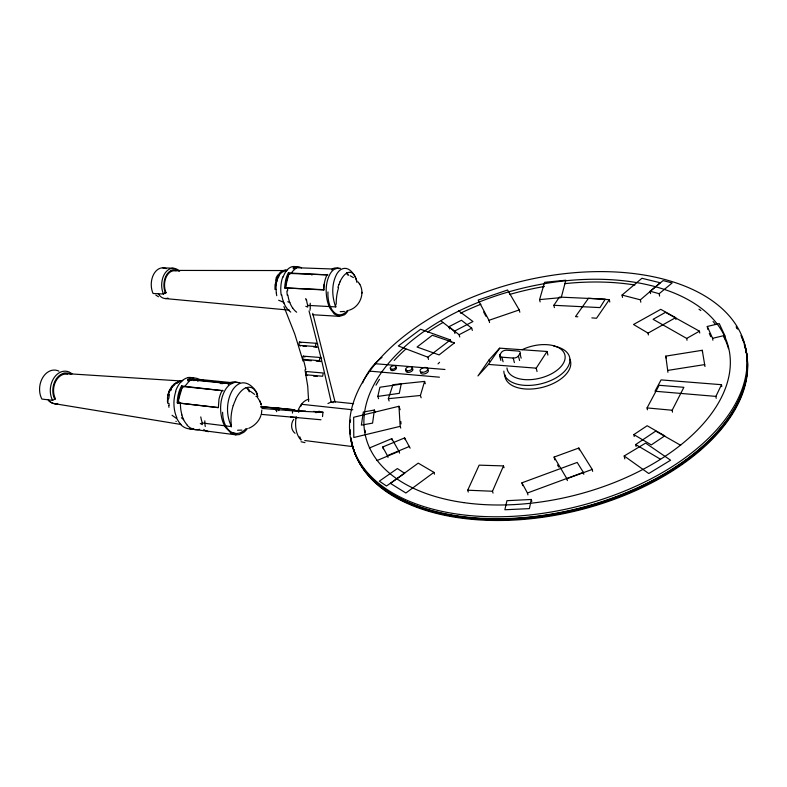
<?xml version="1.0" encoding="UTF-8"?>
<svg xmlns="http://www.w3.org/2000/svg" width="787" height="787" viewBox="0 0 787 787"><rect width="100%" height="100%" fill="white"/><g stroke="black" fill="none" stroke-linecap="round" stroke-linejoin="round"><path stroke-width="1.18" d="M293.325 268.938L293.354 267.619A20.747 12.317 -87.9 0 1 299.129 266.901L300.919 267.57A24.033 14.274 -87.8 0 1 301.51 267.895M261.825 410.066L261.441 413.47M276.001 287.471L275.991 289.331M181.551 385.974A22.862 15.11 -83.3 0 0 177.98 395.841L177.459 399.304A26.433 17.432 -83.3 0 0 177.262 402.846L218.363 407.686L218.983 399.186A23.226 14.697 -83.4 0 1 222.318 390.234M332.163 270.315L332.203 268.977A21.023 11.923 -87.7 0 1 337.249 268.092L339 268.623M187.68 380.819L187.729 379.491A22.744 15.042 -83.3 0 1 194.123 377.868L197.094 378.429A26.551 17.56 -83.1 0 1 199.249 379.403L232.549 382.728M193.238 380.544L199.219 380.239L199.249 379.403M228.348 384.941L228.397 383.574A23.433 14.845 -83.4 0 1 235.402 381.961L237.585 382.452A27.161 17.196 -83.2 0 1 238.294 382.728M358.115 281.972C366.103 291.259 360.712 306.605 349.33 310.157M276.04 286.488L276.158 284.992M275.509 410.066L275.666 407.912L294.761 409.811L275.666 407.912M276.63 411.68L276.876 408.384L279.001 408.394L278.844 410.588M292.449 413.067L292.695 409.811M322.532 416.598L322.936 412.231L313.501 411.414M276.168 284.874L276.375 283.31M168.703 398.724L169.451 394.425M327.933 274.889L288.347 272.951A20.61 12.228 -88 0 0 285.583 280.585L284.953 284.687A24.003 14.205 -87.9 0 0 284.766 287.894L324.136 289.97L323.723 289.685A24.495 13.861 -87.7 0 1 323.91 286.409L324.352 283.231A21.19 12.012 -87.7 0 1 327.274 274.407M374.386 410.037L372.585 423.121L361.371 425.118L363.319 412.024L374.386 410.037L375.183 412.329M324.037 285.337L324.175 284.274M313.62 346.929L317.171 347.185L315.41 346.536L315.961 343.27L299.385 342.079L298.834 345.326L300.604 345.965M531.294 499.479L529.395 508.618L504.87 509.76L506.956 500.68L531.294 499.479L531.815 501.378M316.207 361.154L320.978 361.538L319.266 360.702L319.945 357.475L303.251 356.147L302.562 359.354L302.956 361.007M305.799 374.769L306.487 371.543L323.3 373.008L322.611 376.255L305.799 374.769L307.53 375.566M168.015 395.586L168.251 394.602M377.799 396.422L379.905 387.243L401.193 384.125L399.294 393.323L377.799 396.422L378.586 398.704M276.867 280.91C278.519 277.526 276.857 277.26 275.863 280.074M285.189 288.18L289.016 273.414L288.347 272.951M539.587 299.611L544.565 282.317L565.823 280.221L561.229 297.594L539.587 299.611L540.138 301.893M177.596 403.013L182.456 386.466L181.561 385.994L223.203 390.736M421.153 397.789L420.406 395.477L424.596 381.41L392.949 384.695L388.345 398.694L389.122 400.977M362.738 382.875L363.033 381.941M298.637 412.299L299.453 410.007M300.673 406.574L301.48 404.282L352.783 409.801M168.89 392.487L169.451 391.08M260.94 415.428C259.08 421.291 254.349 425.993 248.712 428.315M338.882 284.599L340.004 281.953M363.407 380.918C367.814 372.015 373.825 363.23 381.98 357.436M493.036 493.105L492.485 491.245L503.503 465.914L479.145 465.147L467.704 490.212L468.275 492.062M170.907 390.126L171.477 388.916M170.749 390.5L169.421 391.159M169.569 390.814L170.09 389.742M235.726 399.452L234.418 402.472A24.712 12.533 -72.5 0 0 233.267 405.61M715.885 396.392L721.502 384.695L661.06 379.895L655 391.237L715.885 396.392L716.18 398.33M672.511 412.162L672.167 410.243L683.883 387.312L659.132 385.286L647.062 407.922L647.435 409.82M182.141 387.548L180.371 391.375A23.207 15.317 -83.3 0 0 178.433 400.199L178.551 400.632A26.286 19.38 -60.4 0 0 179.456 402.934L180.243 403.19M293.758 419.284C290.619 423.436 290.777 429.977 295.046 433.293M537.049 371.513L536.213 368.168L547.034 351.484L499.676 348.159L489.219 359.738L477.955 375.94L488.412 364.42L499.676 348.159M499.922 354.593A4.004 2.194 -15.1 0 0 501.88 357.2L513.203 358.046A4.033 2.213 -14.7 0 0 518.407 355.95L519.971 353.619A4.024 2.204 -14.7 0 0 517.944 351.022L506.671 350.215A4.004 2.184 -15 0 0 501.516 352.291L499.922 354.593L500.837 357.987M553.861 305.297L559.4 297.083L605.272 299.168L599.979 307.589L553.861 305.297L554.402 307.609M577.835 316.797L575.504 316.62L588.499 298.253L609.305 299.67L596.526 318.253L591.854 317.889M279.021 274.083L279.788 273.187A14.127 8.578 -88.9 0 1 279.956 273.03L280.182 272.804M172.353 386.112L172.471 385.955A16.704 11.156 -83 0 1 172.874 385.502L173.14 385.177A15.563 10.546 -84.1 0 1 173.337 384.971L174.33 384.017M280.556 273.119L280.162 273.601A16.065 9.611 -87.8 0 0 279.228 275.007M174.016 385.059C175.452 383.554 171.458 387.145 173.573 385.197M182.348 387.342L184.837 386.338L189.362 380.967A21.387 13.605 -80.7 0 1 191.005 379.846L188.752 380.849M58.946 371.159A18.042 13.654 -82.6 0 0 42.823 377.426A18.042 13.654 -82.6 0 0 41.878 399.058L52.591 400.357L55.503 398.861A15.494 11.598 -82.7 0 1 55.602 381.626A15.494 11.598 -82.7 0 1 67.741 374.11M166.234 268.672A16.488 11.284 -88.9 0 0 153.652 274.348A16.488 11.284 -88.9 0 0 153.052 293.482L163.46 294.023L166.047 292.725A14.146 9.582 -88.8 0 1 166.283 276.906A14.146 9.582 -88.8 0 1 176.298 271.053M281.421 272.204L279.1 274.269M175.078 383.948L175.639 383.446A17.707 11.815 -83 0 1 177.026 382.443M622.055 295.066L640.382 299.827L660.273 282.769L641.917 278.283L622.055 295.066L622.517 297.427M280.644 272.391L280.526 272.489A15.16 9.1 -87.8 0 0 280.182 272.823M650.151 291.229L659.181 293.699L672.157 282.966L663.116 280.585L650.151 291.229L650.583 293.61M282.592 272.115L285.081 270.177M450.371 339.915L420.622 329.261L398.311 345.955L427.813 357.17L450.371 339.915L451.04 342.188M177.045 383.161L179.574 381.233L182.141 380.81M433.932 472.357L405.876 493.016L390.431 483.375L418.231 463.14L433.932 472.357L434.522 474.168M636.083 446.465L635.689 444.537L655.719 431.099L680.637 445.275M633.85 434.601L647.17 425.737L664.769 435.85L651.302 444.911L633.85 434.601L634.233 436.51M624.18 455.978L645.615 443.091L670.593 460.208L648.754 473.528L624.18 455.978L624.799 458.87M699.446 331.17L665.497 312.341L653.092 319.306L686.707 338.43L699.446 331.17L699.732 333.029M675.63 317.653L660.765 309.33L633.525 324.5L648.075 333.108L675.63 317.653L675.944 319.483M441.241 321.066L454.296 331.258L472.957 321.519L458.683 310.835M471.698 328.159L461.418 320.26L448.974 326.713L459.106 334.721L471.698 328.159L472.328 330.422M294.466 268.721L296.492 267.728L292.597 271.338A19.38 11.038 -85.4 0 0 291.505 273.109M327.933 403.554L331.189 401.98L333.304 402.678M315.971 412.752L319.217 411.198M376.943 460.562L398.97 451.315L399.58 453.096M369.329 448.019L391.759 438.644L398.97 451.315M383.299 448.777L382.679 447.016L404.597 437.916L410.135 448.167M382.679 447.016L387.381 455.614L409.535 446.396M522.706 485.638L521.929 482.815L577.196 462.431L583.354 472.357L583.806 474.266M521.929 482.815L527.428 493.006L583.354 472.357M592.217 469.426L578.809 448.029L554.107 457.06L566.866 478.722L592.217 469.426L592.66 471.344M246.065 387.804L247.846 387.322A24.751 12.228 -73.4 0 1 249.538 387.273A29.237 14.422 -72.9 0 1 257.438 394.287M335.774 306.91C334.613 304.844 335.901 304.471 335.774 306.91L307.747 305.376L307.737 307.078L305.818 306.31M519.243 309.93L507.576 289.99L478.171 300.063L488.963 320.309L519.243 309.93L519.823 312.213M398.97 406.269L353.658 417.277L353.796 437.503L400.16 426.347L398.97 406.269L400.13 409.732M707.71 329.271L707.287 326.477L719.259 323.595L724.758 335.41L725.299 339.187L723.804 335.951M707.287 326.477L712.599 338.321L724.758 335.41M291.485 273.069L288.76 274.555A19.449 11.539 -88 0 0 287.383 277.683A21.111 12.503 -87.9 0 0 285.701 285.868L285.661 286.35A20.974 15.917 -55.9 0 0 286.183 287.56L286.547 288.239L287.619 288.022A24.781 15.002 -86.2 0 0 287.629 290.433L287.609 290.797M348.385 272.509L349.762 272.322M667.937 372.31L665.782 356.127L702.26 350.284L704.985 366.496M667.592 370.431L704.69 364.588M344.431 311.445L340.24 311.682M388.345 398.694L420.406 395.477M241.894 430.096L237.556 430.233M304.982 442.619L301.067 441.763M312.537 314.731L339.492 316.335L344.431 314.79A19.577 11.038 -87.4 0 0 348.277 310.294M171.232 270.423L285.376 270.541M189.815 428.905L235.913 434.827L239.209 434.591L243.704 432.368A21.643 13.605 -83.1 0 0 247.344 428.522M322.936 412.231L295.509 411.05L261.943 408.443M305.445 411.04L294.338 410.647M293.354 267.619L332.203 268.977M162.811 267.846L173.199 268.239M289.016 273.414L326.723 274.85M467.704 490.212L492.485 491.245M284.766 287.894L323.723 289.685A24.495 13.861 -87.7 0 1 323.919 286.409M164.591 292.646L166.047 292.725M285.789 410.184L287.501 410.283M63.531 373.432L181.04 380.967M220.203 383.485L222.652 383.643M275.243 409.476L277.054 409.604M298.834 345.326L315.41 346.536M302.965 346.142L306.517 346.398M488.412 364.42L536.213 368.168M283.92 306.576L294.732 333.934L302.513 359.265L319.266 360.702M305.484 360.289L311.445 360.771M375.133 363.712L444.96 369.487M369.28 371.1L439.451 377.189M313.531 376.107L317.122 376.422M290.511 416.923L297.761 417.572M261.018 414.346L320.998 419.766M647.062 407.922L672.167 410.243M165.221 298.558L289.537 310.157M199.219 380.239L230.138 383.338M187.729 379.491L228.397 383.584M332.95 401.537L353.599 403.692M182.456 386.466L222.003 390.608M255.913 396.294C258.313 397.396 257.644 395.91 257.142 394.72C254.713 386.801 245.121 378.891 237.212 384.981A21.839 13.694 -83.4 0 0 232.303 390.45C226.164 401.34 225.958 415.447 231.516 426.623L202.121 422.973M262.012 406.505L279.001 408.394M261.077 406.633L276.876 408.384M260.881 406.987L263.301 407.263L261.146 406.997M177.262 402.846L218.038 407.509M304.756 440.533L353.422 446.701M339.492 316.335L334.259 313.993L329.979 308.248A28.145 15.838 -87.7 0 1 327.274 300.634C325.375 291.741 325.67 281.894 330.156 273.787A19.685 11.136 -87.7 0 1 334.15 269.37L337.859 268.042L340.515 268.367M54.756 403.711L180.882 424.459M230.611 432.643L235.461 433.44M235.913 434.827L231.034 433.116L225.613 427.508A31.096 19.537 -83.4 0 1 222.131 419.589C219.475 409.742 220.144 398.645 225.357 389.732A21.761 13.753 -83.4 0 1 230.286 384.292L234.89 382.275L239.858 382.61M299.385 342.079L301.155 342.729M315.961 343.27L317.722 343.929M287.776 301.736L289.852 302.582L290.177 303.428A27.299 16.891 -86.1 0 0 292.626 307.973M283.891 303.084L283.556 302.247L278.647 300.24M350.195 275.775L353.412 277.575M302.562 359.354L304.294 360.19M303.251 356.147L304.982 356.993M319.945 357.475L321.657 358.321M158.521 296.788L155.806 295.095M200.282 423.475L202.308 424.646L202.141 423.16M250.856 391.641L254.654 394.385M181.364 417.73L183.656 419.697M172.058 415.3L177.095 418.891A30.014 20.629 -80.6 0 0 180.764 424.262M635.689 444.537L660.313 459.126M257.3 397.16L259.759 400.996M247.148 388.316L248.279 390.018A31.323 19.803 -83.1 0 1 249.272 391.818M346.634 273.355L347.628 274.919M359.787 284.52L359.325 283.723M557.491 464.96L558.711 467.025M483.631 311.957L485.904 316.236M259.926 401.35L260.369 402.354M259.592 400.662L260.084 401.685M183.233 418.822L181.807 415.083M709.303 333.442L710.75 336.679M256.975 394.415L257.752 396.491M299.788 436.775L301.106 440.071A21.721 12.602 -83.3 0 1 296.237 416.756M260.517 402.718L260.881 403.741M260.231 402.019L260.645 403.052M283.251 301.382L283.556 302.238M387.381 455.614L388.001 457.385M391.759 438.644L392.369 440.405M404.597 437.916L405.187 439.687M400.16 426.347L400.76 428.098M356.806 281.412C355.193 274.663 348.602 264.835 340.741 269.597A19.754 11.087 -87.7 0 0 336.767 274.033C331.701 283.438 331.799 295.017 335.046 305.012M424.596 381.41L425.314 383.702M260.989 404.105L261.284 405.148M260.772 403.397L261.097 404.449M427.813 357.17L428.522 359.443M448.974 326.713L449.633 328.956M454.296 331.258L454.945 333.511M459.106 334.721L459.756 336.984M503.503 465.914L504.034 467.773M527.428 493.006L527.949 494.895M489.219 359.738L489.681 361.43M499.627 355.921L500.847 360.436M488.963 320.309L489.573 322.581M501.88 357.2L503.1 361.735M309.025 310.924L321.401 359.443L331.189 401.98M513.203 358.046L514.393 362.6M518.407 355.95L519.587 360.505M519.971 353.619L521.151 358.174M554.107 457.06L554.825 459.883M312.754 313.354L335.124 402.196M566.866 478.722L567.348 480.621M547.034 351.484L547.909 355.065M578.809 448.029L579.262 449.908M276.758 295.686L276.286 293.039M305.012 369.87L307.717 386.092L308.652 401.498M609.305 299.67L609.787 302.031M648.075 333.108L648.419 334.928M640.382 299.827L640.825 302.218M665.782 356.127L666.107 357.996M659.181 293.699L659.604 296.089M686.707 338.43L687.012 340.289M168.959 407.332L168.723 405.6M702.26 350.284L702.555 352.163M721.502 384.695L721.787 386.624M712.599 338.321L712.884 340.2M400.849 421.566L400.986 423.937M361.961 293.118L361.941 292.223M303.703 360.643A254.949 206.391 -63.4 0 1 305.809 369.516M167.956 298.116A14.087 9.611 -88.9 0 1 158.354 293.758M346.526 272.873A22.134 12.484 -87.6 0 1 348.621 275.283M347.254 310.58A22.134 12.484 -87.6 0 1 333.993 312.252A22.134 12.484 -87.6 0 1 327.953 291.928M275.568 287.462A19.321 11.244 -88.3 0 1 275.617 286.438M276.385 293A21.219 12.484 -88.3 0 1 276.099 289.311M278.136 278.077A16.812 9.906 -87.1 0 1 279.424 275.322M276.886 281.234A11.205 8.283 86.1 0 1 276.955 280.949M276.355 283.31A18.603 10.998 -87.9 0 1 276.778 281.185M285.071 270.02A17.727 10.575 86.3 0 1 286.812 270.177M284.048 270.364A16.448 9.975 89.9 0 0 281.874 271.525A15.15 8.991 -86.9 0 0 281.362 271.987M275.952 278.254A15.622 10.418 87.3 0 1 277.309 275.784A14.235 8.814 -89 0 1 278.254 274.614M279.178 274.506A13.369 7.536 -83.3 0 1 279.375 274.289M279.513 274.102A13.605 7.752 -83.7 0 1 279.926 273.719M279.956 273.797A14.776 8.726 -86.7 0 1 281.716 272.587M290.747 312.075A25.469 15.73 -86.9 0 1 286.389 307.56M286.35 307.628A27.211 16.94 -86.1 0 1 281.736 294.879M285.238 270.669A17.835 10.762 89.1 0 0 283.556 270.767A16.094 9.828 89.3 0 0 280.595 272.213M276.916 278.529A15.966 9.533 -87.5 0 1 279.129 274.329M275.263 284.904A17.816 10.821 -88.8 0 1 276.749 278.362M275.027 289.557A20.108 11.913 -88.8 0 1 275.165 284.874M281.175 294.958A25.479 16.222 -85.5 0 1 280.9 285.868A22.43 13.792 -86.2 0 1 282.799 276.827M283.123 277.113A19.862 11.539 -85.7 0 1 286.212 271.053M286.281 271.21A19.006 10.969 -85.7 0 1 287.54 269.675M287.491 269.538A19.714 11.431 -86 0 1 293.659 266.518A22.469 12.966 -86.1 0 1 296.896 267.059M336.236 304.274A26.266 11.785 -76.1 0 1 338.538 287.727M296.669 312.203A25.548 15.681 -86.9 0 1 292.656 307.914M289.793 302.631A27.486 17.088 -85.8 0 1 287.894 295.066M287.304 295.341A26.089 16.763 -85.2 0 1 286.911 290.934M307.707 305.405A27.407 16.665 -85.6 0 1 306.517 299.778M310.275 308.435A31.618 8.431 -74.7 0 1 310.235 303.241M310.147 310.196A26.571 8.077 -75.2 0 1 309.989 309.143M356.57 280.841A29.286 12.73 -79.1 0 1 356.924 282.376M351.1 272.43A26.384 11.618 -78.6 0 1 356.6 280.792M349.772 272.312A22.351 9.887 -77.1 0 1 351.071 272.528M339.935 281.844A19.577 8.627 -76.2 0 1 348.395 272.41M337.928 287.422A22.321 10.152 -76.1 0 1 338.902 284.628M305.976 300.044A25.715 16.035 -85.2 0 1 305.789 298.509M311.859 275.076A19.193 10.752 -85.5 0 1 312.105 274.791M163.46 294.023A16.586 11.234 -88.8 0 1 165.231 272.892A16.586 11.234 -88.8 0 1 179.613 271.348M165.526 293.226A15.042 10.182 -88.8 0 1 166.421 275.184A15.042 10.182 -88.8 0 1 178.383 271.131M52.591 400.357A18.16 13.605 -82.7 0 1 54.49 377.17A18.16 13.605 -82.7 0 1 72.011 373.845M54.874 399.462A16.478 12.336 -82.7 0 1 55.956 379.393A16.478 12.336 -82.7 0 1 70.86 374.258M231.368 426.761A32.188 17.186 -72 0 1 231.053 424.567M187.316 425.078A30.132 20.58 -80.6 0 1 183.627 419.737M187.168 425.354A28.184 19.4 -79.5 0 0 193.041 429.112A24.771 16.812 -81.6 0 0 199.711 429.308M203.479 380.524A27.437 17.481 -84.2 0 0 202.21 379.688L199.573 380.347A23.344 1.781 2 0 0 197.832 380.308L197.547 380.19A23.315 15.415 -83.2 0 0 191.32 379.718A21.465 14.186 -83.3 0 0 189.303 380.446M202.298 422.806A29.345 19.282 -81.1 0 1 200.774 416.903M205.279 426.524A34.943 10.398 -72.4 0 1 204.827 420.829M207.001 431.05A29.404 10.359 -65.9 0 1 203.823 429.397M208.417 431.719A25.125 9.169 -72.9 0 1 206.981 431.119M231.27 424.38A29.08 15.347 -72.4 0 1 233.178 405.59M235.598 399.314A21.672 10.743 -72.3 0 1 246.075 387.706M181.984 414.946A28.755 19.262 -81.2 0 1 180.449 403.16M176.868 417.808A29.276 19.764 -81.2 0 1 174.016 400.514A24.741 15.996 -81.1 0 1 175.796 391.523M180.617 424.527A28.086 19.449 -79.5 0 0 186.509 428.276A24.682 16.852 -81.5 0 0 193.199 428.482M193.592 428.492A21.81 14.855 -85 0 1 193.199 428.59M167.474 401.95A23.236 15.356 -83.9 0 1 167.621 398.389M167.434 398.36A19.636 13.704 -84.2 0 1 169.51 390.293M169.579 390.342A17.727 12.317 -84.9 0 1 172.225 385.896M174.409 384.233A17.599 11.716 -82.7 0 1 178.354 381.902M178.344 381.784A19.655 13.29 -84 0 1 179.721 381.488M197.025 380.387A28.224 17.737 -86.5 0 1 197.95 381.223M188.201 377.514A24.781 15.878 -84.6 0 1 193.759 378.331M182.761 380.21A21.918 14.087 -81.4 0 1 188.201 377.662M181.138 381.902A20.964 13.477 -81.1 0 1 182.8 380.357M175.55 391.365A21.741 14.038 -81.3 0 1 181.079 381.754M176.229 421.478A22.144 14.56 -83.7 0 1 175.924 421.281M177.085 382.689A18.544 12.277 -81.9 0 1 179.593 381.4M169.136 405.443A23.521 15.199 -84.1 0 1 168.989 403.337M167.916 403.583A22.213 15.445 -82.7 0 1 168.064 398.675M168.379 393.982A19.508 14.166 -84.5 0 1 169.854 389.85M171.222 388.65A18.121 12.484 -84.4 0 1 173.278 385.473A16.704 11.008 -82.3 0 1 173.897 384.813M168.349 394.641A17.324 11.284 -83.4 0 1 168.979 392.556M176.731 383.053A17.206 11.982 88.8 0 0 174.684 383.928A15.681 10.615 -85.2 0 0 173.435 384.794M172.569 386.525A14.746 9.237 -78.6 0 1 172.806 386.26M171.92 387.273A15.002 9.444 -79.3 0 1 172.373 386.702M170.346 390.008A16.281 10.733 -81.8 0 1 171.989 387.361M57.736 403.524A15.415 11.618 -82.3 0 1 47.859 399.491M57.156 403.633A15.415 11.667 -82.1 0 1 48.676 400.544M297.752 411.227A21.721 12.602 -83.3 0 1 308.829 399.284M744.463 344.421A202.515 116.201 -13.7 0 1 574.057 509.858A202.515 116.201 -13.7 0 1 350.815 437.808M350.422 434.306A202.515 116.201 -13.7 0 1 350.185 429.653M736.288 327.087A202.515 116.201 -13.7 0 1 737.488 328.996M740.961 335.449A202.515 116.201 -13.7 0 1 743.715 342.158M569.916 359.285A33.674 18.839 -14 0 1 541.682 387.529A33.674 18.839 -14 0 1 504.821 374.701M553.812 346.123A33.743 18.799 -14 0 1 553.281 379.364A33.743 18.799 -14 0 1 503.857 371.12M522.096 349.733A29.739 16.497 -14.1 0 1 563.394 351.72A29.739 16.497 -14.1 0 1 541.869 377.671A29.739 16.497 -14.1 0 1 506.956 367.972M438.025 363.899A130.799 74.745 -13.8 0 1 439.579 362.295M741.925 337.328A202.554 116.171 -13.7 0 1 580.049 508.018A202.554 116.171 -13.7 0 1 350.697 437.503M350.313 433.991A202.554 116.171 -13.7 0 1 350.097 430.509M350.294 422.304A202.554 116.171 -13.7 0 1 350.51 419.992M736.238 326.753A202.554 116.171 -13.7 0 1 737.439 328.661M744.286 344.696A202.357 116.289 -13.7 0 1 577.747 510.488A202.357 116.289 -13.7 0 1 351.72 441.802M745.023 346.949A202.377 116.21 -13.7 0 1 747.384 361.223M747.473 363.437A202.377 116.21 -13.7 0 1 558.986 513.783A202.377 116.21 -13.7 0 1 351.189 439.038M365.355 432.496A186.539 106.973 -13.8 0 1 365.099 430.204M375.989 385.177A186.539 106.973 -13.8 0 1 379.482 379.354M394.189 360.485A186.539 106.973 -13.8 0 1 405.895 349.005M427.607 332.124A186.539 106.973 -13.8 0 1 442.904 322.522M460.464 313.216A186.539 106.973 -13.8 0 1 480.877 304.254M509.73 294.436A186.539 106.973 -13.8 0 1 544.417 286.478M564.751 283.654A186.539 106.973 -13.8 0 1 634.902 285.032M698.984 309.183A186.539 106.973 -13.8 0 1 700.833 310.54M713.061 321.539A186.539 106.973 -13.8 0 1 715.334 324.136M723.755 336.708A186.539 106.973 -13.8 0 1 728.496 348.7M427.695 369.595A4.073 2.213 -17.5 0 1 425.206 373.707A4.073 2.213 -17.5 0 1 420.661 371.877M395.507 367.106A3.02 1.623 -18.4 0 1 395.822 369.26A3.02 1.623 -18.4 0 1 392.034 370.569A3.02 1.623 -18.4 0 1 390.824 368.729M411.985 368.316A3.591 1.938 -17.9 0 1 412.034 371.002A3.591 1.938 -17.9 0 1 407.391 372.32A3.591 1.938 -17.9 0 1 406.476 369.87M295.499 417.572A1.771 1.043 -83.2 0 1 295.932 418.084M246.97 387.607A24.476 15.396 -83.2 0 1 250.079 391.454M246.095 428.561A24.476 15.396 -83.2 0 1 222.603 412.28M454.463 342.866L439.107 354.917L417.061 347.028L432.309 335.262L454.463 342.866M404.626 473.272L386.496 485.992L379.334 481.162L397.366 468.56L404.626 473.272M459.647 514.432A202.702 116.004 -13.8 0 0 746.715 354.927A202.702 116.004 -13.8 0 0 438.477 313.383A202.702 116.004 -13.8 0 0 459.647 514.432M463.691 502.608A186.834 106.786 -13.8 0 0 730.11 356.973A186.834 106.786 -13.8 0 0 447.537 316.866A186.834 106.786 -13.8 0 0 463.691 502.608M422.373 372.3A4.073 2.213 -17.5 0 0 427.843 368.749A4.073 2.213 -17.5 0 0 421.576 368.542A4.073 2.213 -17.5 0 0 422.373 372.3M392.044 369.29A3.02 1.623 -18.4 0 0 395.94 366.545A3.02 1.623 -18.4 0 0 391.208 366.614A3.02 1.623 -18.4 0 0 392.044 369.29M407.548 370.844A3.591 1.938 -17.9 0 0 412.398 367.726A3.591 1.938 -17.9 0 0 406.909 367.539A3.591 1.938 -17.9 0 0 407.548 370.844"/></g></svg>
